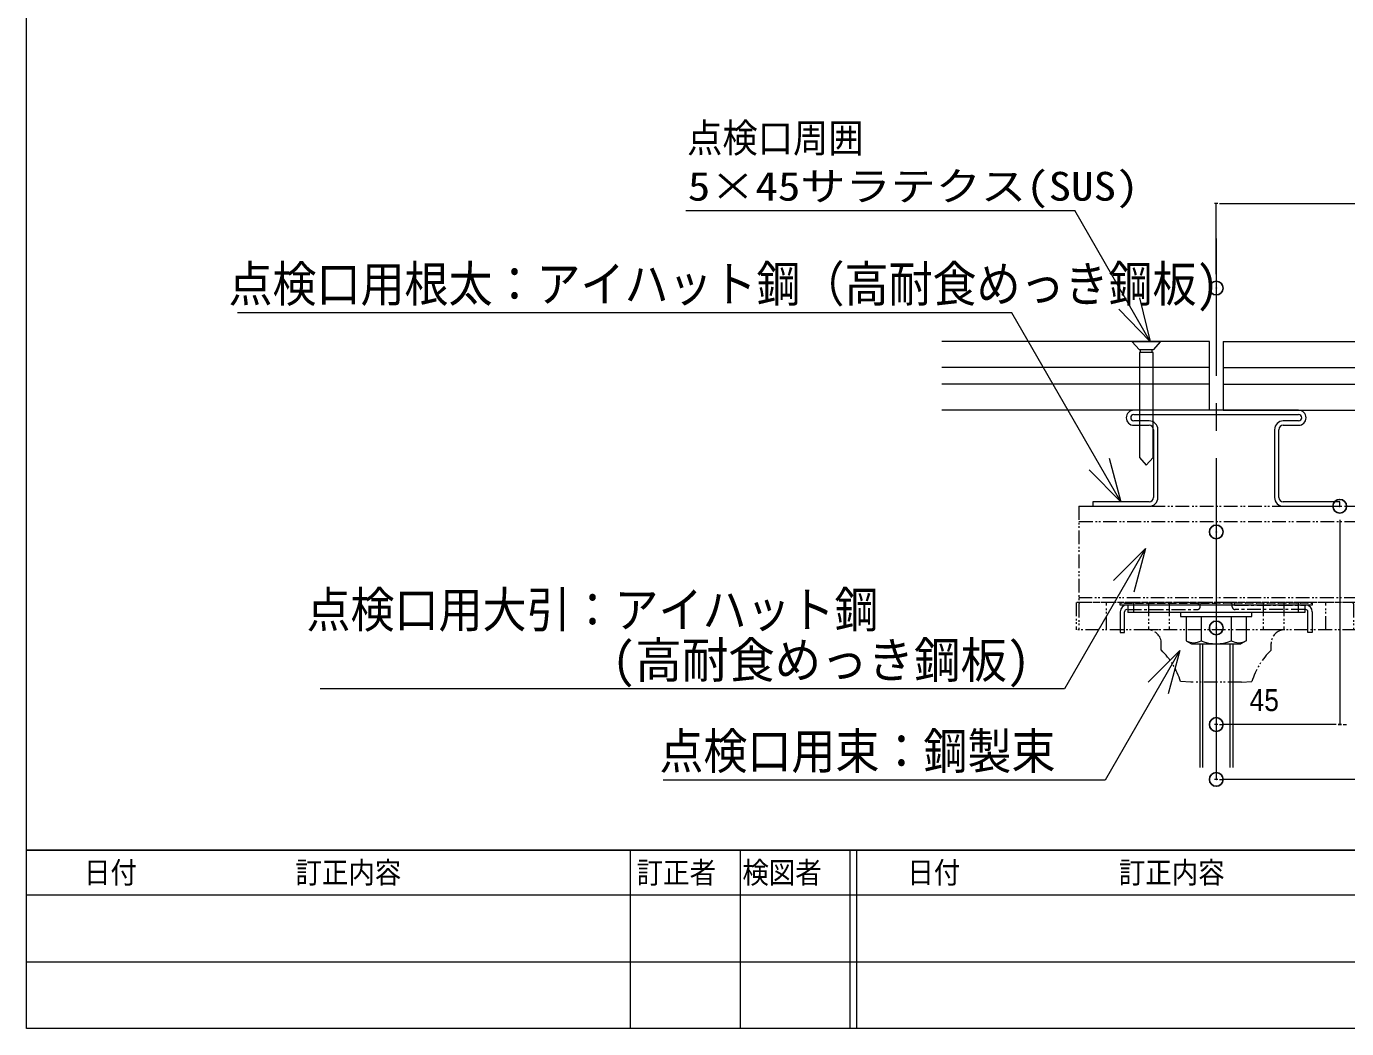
# Model space of a CAD drawing. Units: millimetres, scale not verified. Extents: x -829 to 829, y -160 to 161.
# Drawn here: x -828.7 to -732.5, y -160.5 to -87.5 of the extents above; entities that cross this region are included whole.
import ezdxf
from ezdxf.enums import TextEntityAlignment as Align

# ---------------------------------------------------------------- set-up
doc = ezdxf.new("R2010")
doc.units = ezdxf.units.MM
doc.header["$LTSCALE"] = 2
doc.header["$PDMODE"] = 32
doc.header["$PDSIZE"] = 1
doc.linetypes.add('CHAIN1', pattern=[8, 5, -1, 1, -1])
doc.linetypes.add('DOUBLE_CHAIN1', pattern=[8.8, 5, -1, 0.6, -0.6, 0.6, -1])
for name, color, linetype, lineweight in [('0-0_一般', 4, 'Continuous', 9), ('0-1_根太', 4, 'Continuous', 9), ('0-2_デッキ', 4, 'Continuous', 9), ('0-3_束', 4, 'Continuous', 9), ('0-4_寸法', 7, 'Continuous', 9), ('0-5_0', 7, 'Continuous', 9), ('0-7_文字', 4, 'Continuous', 9)]:
    doc.layers.add(name, color=color, linetype=linetype, lineweight=lineweight)
doc.layers.add('0-6_Defpoints', color=7, linetype='Continuous')
doc.styles.add('Osaka', font='')
doc.styles.add('ＭＳ ゴシック', font='')
doc.styles.get('Osaka').set_extended_font_data('Osaka')
doc.styles.get('ＭＳ ゴシック').set_extended_font_data('MS Gothic')

# ---------------------------------------------------------------- blocks, each defined once
blk = doc.blocks.new('グループ-153-1')
at = {"layer": '0-1_根太', "color": 7, "linetype": 'DOUBLE_CHAIN1'}
for p, q in [((-6232.98, -1049.49), (-6232.98, -1119.49)), ((-6232.98, -1060.49), (-4832.98, -1060.49)), ((-4832.98, -1116.29), (-6232.98, -1116.29)), ((-4832.98, -1116.29), (-6232.98, -1116.29)), ((-4832.98, -1119.49), (-6232.98, -1119.49))]:
    blk.add_line(p, q, dxfattribs=at)
blk.add_lwpolyline([(-6232.98, -1049.49), (-4832.98, -1049.49), (-4832.98, -1119.49)], dxfattribs=at)
blk = doc.blocks.new('グループ-154-1')
at = {"layer": '0-3_束', "linetype": 'DOUBLE_CHAIN1'}
for p, q in [((-6030.98, -1119.49), (-6234.98, -1119.49)), ((-6234.98, -1119.49), (-6234.98, -1139.49)), ((-6232.98, -1120.49), (-6232.98, -1139.49)), ((-6212.98, -1139.49), (-6212.98, -1119.49)), ((-6182.3, -1119.49), (-6182.3, -1139.49)), ((-6167.3, -1119.49), (-6167.3, -1139.49)), ((-6098.65, -1119.49), (-6098.65, -1139.49)), ((-6083.65, -1119.49), (-6083.65, -1139.49)), ((-6052.98, -1139.49), (-6052.98, -1119.49)), ((-6032.98, -1120.49), (-6032.98, -1139.49)), ((-6030.98, -1119.49), (-6030.98, -1139.49)), ((-6182.98, -1139.49), (-6234.98, -1139.49)), ((-6174.98, -1139.49), (-6182.98, -1139.49)), ((-6090.98, -1139.49), (-6174.98, -1139.49)), ((-6172.98, -1154.34), (-6172.98, -1149.49)), ((-6092.98, -1154.34), (-6092.98, -1149.49)), ((-6151.49, -1177.52), (-6158.98, -1177.26)), ((-6114.46, -1177.52), (-6151.49, -1177.52)), ((-6144.98, -1177.52), (-6144.98, -1218.09)), ((-6142.98, -1177.52), (-6142.98, -1218.09)), ((-6122.98, -1177.52), (-6122.98, -1218.09)), ((-6120.98, -1177.52), (-6120.98, -1218.09)), ((-6114.46, -1177.52), (-6106.97, -1177.26))]:
    blk.add_line(p, q, dxfattribs=at)
blk.add_lwpolyline([(-6030.98, -1139.49), (-6082.98, -1139.49), (-6090.98, -1139.49)], dxfattribs=at)
for centre, radius, start, end in [((-6231.98, -1120.49), 1, 90, 180), ((-6033.98, -1120.49), 1, 0, 90), ((-6182.98, -1149.49), 10, 0, 90), ((-6082.98, -1149.49), 10, 90, 180), ((-6209.88, -1192.61), 53.17, 16.78215, 46.04048), ((-6056.07, -1192.61), 53.17, 133.95952, 163.21785)]:
    blk.add_arc(centre, radius, start, end, dxfattribs=at)
blk = doc.blocks.new('グループ-235-1')
at = {"layer": '0-2_デッキ', "color": 1}
for p, q in [((-6127.98, -929.49), (-6127.98, -979.49)), ((-6127.98, -979.49), (-4937.98, -979.49))]:
    blk.add_line(p, q, dxfattribs=at)
at = {"layer": '0-2_デッキ'}
for p, q in [((-6127.98, -948.49), (-4937.98, -948.49)), ((-6127.98, -960.49), (-4937.98, -960.49))]:
    blk.add_line(p, q, dxfattribs=at)
at = {"layer": '0-2_デッキ', "color": 1}
blk.add_lwpolyline([(-6127.98, -929.49), (-4937.98, -929.49), (-4937.98, -979.49)], dxfattribs=at)
blk = doc.blocks.new('グループ-237-1')
at = {"layer": '0-2_デッキ', "color": 1}
for p, q in [((-6137.98, -929.49), (-6332.98, -929.49)), ((-6137.98, -979.49), (-6137.98, -929.49)), ((-6137.98, -979.49), (-6332.98, -979.49))]:
    blk.add_line(p, q, dxfattribs=at)
at = {"layer": '0-2_デッキ'}
for p, q in [((-6137.98, -948.49), (-6332.98, -948.49)), ((-6137.98, -960.49), (-6332.98, -960.49))]:
    blk.add_line(p, q, dxfattribs=at)
blk = doc.blocks.new('_DOT')
at = {"layer": '0-5_0'}
for p, q in [((-1, 0), (-2, 0)), ((-0.5, 0), (0.5, 0))]:
    blk.add_line(p, q, dxfattribs=at)
blk = doc.blocks.new('グループ-257-1')
at = {"layer": '0-0_一般'}
for p, q in [((-6188.28, -935.55), (-6188.28, -937.35)), ((-6179.67, -937.35), (-6179.67, -935.55))]:
    blk.add_line(p, q, dxfattribs=at)
for points in [[(-6188.98, -935.55), (-6194.38, -929.48), (-6173.58, -929.48), (-6178.98, -935.55)], [(-6188.98, -937.35), (-6188.98, -1013.85), (-6183.98, -1019.48), (-6178.98, -1013.85), (-6178.98, -937.35)]]:
    blk.add_lwpolyline(points, close=True, dxfattribs=at)
blk = doc.blocks.new('グループ-320-1')
at = {"layer": '0-3_束'}
for p, q in [((-6144.98, -1149.69), (-6144.98, -1239.69)), ((-6142.98, -1149.69), (-6142.98, -1239.69)), ((-6122.98, -1149.69), (-6122.98, -1239.69)), ((-6120.98, -1149.69), (-6120.98, -1239.69))]:
    blk.add_line(p, q, dxfattribs=at)
blk = doc.blocks.new('グループ-321-1')
at = {"layer": '0-3_束'}
for p, q in [((-6158.98, -1126.99), (-6158.98, -1129.69)), ((-6158.98, -1129.69), (-6106.98, -1129.69)), ((-6154.92, -1129.69), (-6154.92, -1147.41)), ((-6154.92, -1129.69), (-6111.04, -1129.69)), ((-6143.95, -1129.69), (-6143.95, -1147.41)), ((-6122.01, -1129.69), (-6122.01, -1147.41)), ((-6111.04, -1129.69), (-6111.04, -1147.41)), ((-6106.98, -1129.69), (-6106.98, -1126.99)), ((-6154.92, -1147.41), (-6150.98, -1149.69)), ((-6150.98, -1149.69), (-6114.98, -1149.69)), ((-6111.04, -1147.41), (-6114.98, -1149.69))]:
    blk.add_line(p, q, dxfattribs=at)
for centre, radius, start, end in [((-6149.43, -1137.91), 10.97, 240.00001, 299.99999), ((-6132.98, -1122.1), 27.59, 246.57346, 293.42654), ((-6116.52, -1137.91), 10.97, 240.00001, 299.99999)]:
    blk.add_arc(centre, radius, start, end, dxfattribs=at)
blk = doc.blocks.new('グループ-322-1')
at = {"layer": '0-3_束'}
for p, q in [((-6202.98, -1121.49), (-6202.98, -1120.09)), ((-6202.38, -1120.09), (-6202.98, -1120.09)), ((-6202.28, -1120.09), (-6202.98, -1120.09)), ((-6062.98, -1121.49), (-6202.98, -1121.49)), ((-6201.68, -1119.49), (-6200.28, -1119.49)), ((-6199.68, -1120.09), (-6194.28, -1120.09)), ((-6197.48, -1121.49), (-6197.48, -1126.99)), ((-6193.68, -1119.49), (-6192.28, -1119.49)), ((-6192.98, -1126.99), (-6192.98, -1119.49)), ((-6191.68, -1120.09), (-6186.28, -1120.09)), ((-6185.68, -1119.49), (-6184.28, -1119.49)), ((-6183.68, -1120.09), (-6178.28, -1120.09)), ((-6177.68, -1119.49), (-6176.28, -1119.49)), ((-6175.68, -1120.09), (-6170.28, -1120.09)), ((-6169.68, -1119.49), (-6168.28, -1119.49)), ((-6167.68, -1120.09), (-6162.28, -1120.09)), ((-6161.68, -1119.49), (-6160.28, -1119.49)), ((-6159.68, -1120.09), (-6154.28, -1120.09)), ((-6153.68, -1119.49), (-6152.28, -1119.49)), ((-6151.68, -1120.09), (-6146.28, -1120.09)), ((-6145.68, -1119.49), (-6144.28, -1119.49)), ((-6143.68, -1120.09), (-6138.28, -1120.09)), ((-6137.68, -1119.49), (-6136.28, -1119.49)), ((-6135.68, -1120.09), (-6132.98, -1120.09)), ((-6130.28, -1120.09), (-6132.98, -1120.09)), ((-6128.28, -1119.49), (-6129.68, -1119.49)), ((-6122.28, -1120.09), (-6127.68, -1120.09)), ((-6120.28, -1119.49), (-6121.68, -1119.49)), ((-6114.28, -1120.09), (-6119.68, -1120.09)), ((-6112.28, -1119.49), (-6113.68, -1119.49)), ((-6106.28, -1120.09), (-6111.68, -1120.09)), ((-6104.28, -1119.49), (-6105.68, -1119.49)), ((-6098.28, -1120.09), (-6103.68, -1120.09)), ((-6096.28, -1119.49), (-6097.68, -1119.49)), ((-6090.28, -1120.09), (-6095.68, -1120.09)), ((-6088.28, -1119.49), (-6089.68, -1119.49)), ((-6082.28, -1120.09), (-6087.68, -1120.09)), ((-6080.28, -1119.49), (-6081.68, -1119.49)), ((-6074.28, -1120.09), (-6079.68, -1120.09)), ((-6072.28, -1119.49), (-6073.68, -1119.49)), ((-6072.98, -1126.99), (-6072.98, -1119.49)), ((-6066.28, -1120.09), (-6071.68, -1120.09)), ((-6068.47, -1121.49), (-6068.47, -1126.99)), ((-6064.28, -1119.49), (-6065.68, -1119.49)), ((-6063.68, -1120.09), (-6062.98, -1120.09)), ((-6062.98, -1120.09), (-6062.98, -1121.49)), ((-6068.47, -1126.99), (-6197.48, -1126.99))]:
    blk.add_line(p, q, dxfattribs=at)
for centre, start, end in [((-6202.28, -1119.79), 270, 0), ((-6201.68, -1119.79), 90, 180), ((-6200.28, -1119.79), 0, 90), ((-6199.68, -1119.79), 180, 270), ((-6194.28, -1119.79), 270, 0), ((-6193.68, -1119.79), 90, 180), ((-6192.28, -1119.79), 0, 90), ((-6191.68, -1119.79), 180, 270), ((-6186.28, -1119.79), 270, 0), ((-6185.68, -1119.79), 90, 180), ((-6184.28, -1119.79), 0, 90), ((-6183.68, -1119.79), 180, 270), ((-6178.28, -1119.79), 270, 0), ((-6177.68, -1119.79), 90, 180), ((-6176.28, -1119.79), 0, 90), ((-6175.68, -1119.79), 180, 270), ((-6170.28, -1119.79), 270, 0), ((-6169.68, -1119.79), 90, 180), ((-6168.28, -1119.79), 0, 90), ((-6167.68, -1119.79), 180, 270), ((-6162.28, -1119.79), 270, 0), ((-6161.68, -1119.79), 90, 180), ((-6160.28, -1119.79), 0, 90), ((-6159.68, -1119.79), 180, 270), ((-6154.28, -1119.79), 270, 0), ((-6153.68, -1119.79), 90, 180), ((-6152.28, -1119.79), 0, 90), ((-6151.68, -1119.79), 180, 270), ((-6146.28, -1119.79), 270, 0), ((-6145.68, -1119.79), 90, 180), ((-6144.28, -1119.79), 0, 90), ((-6143.68, -1119.79), 180, 270), ((-6138.28, -1119.79), 270, 0), ((-6137.68, -1119.79), 90, 180), ((-6136.28, -1119.79), 0, 90), ((-6135.68, -1119.79), 180, 270), ((-6130.28, -1119.79), 270, 0), ((-6129.68, -1119.79), 90, 180), ((-6128.28, -1119.79), 0, 90), ((-6127.68, -1119.79), 180, 270), ((-6122.28, -1119.79), 270, 0), ((-6121.68, -1119.79), 90, 180), ((-6120.28, -1119.79), 0, 90), ((-6119.68, -1119.79), 180, 270), ((-6114.28, -1119.79), 270, 0), ((-6113.68, -1119.79), 90, 180), ((-6112.28, -1119.79), 0, 90), ((-6111.68, -1119.79), 180, 270), ((-6106.28, -1119.79), 270, 0), ((-6105.68, -1119.79), 90, 180), ((-6104.28, -1119.79), 0, 90), ((-6103.68, -1119.79), 180, 270), ((-6098.28, -1119.79), 270, 0), ((-6097.68, -1119.79), 90, 180), ((-6096.28, -1119.79), 0, 90), ((-6095.68, -1119.79), 180, 270), ((-6090.28, -1119.79), 270, 0), ((-6089.68, -1119.79), 90, 180), ((-6088.28, -1119.79), 0, 90), ((-6087.68, -1119.79), 180, 270), ((-6082.28, -1119.79), 270, 0), ((-6081.68, -1119.79), 90, 180), ((-6080.28, -1119.79), 0, 90), ((-6079.68, -1119.79), 180, 270), ((-6074.28, -1119.79), 270, 0), ((-6073.68, -1119.79), 90, 180), ((-6072.28, -1119.79), 0, 90), ((-6071.68, -1119.79), 180, 270), ((-6066.28, -1119.79), 270, 0), ((-6065.68, -1119.79), 90, 180), ((-6064.28, -1119.79), 0, 90), ((-6063.68, -1119.79), 180, 270)]:
    blk.add_arc(centre, 0.3, start, end, dxfattribs=at)
blk = doc.blocks.new('グループ-323-1')
at = {"layer": '0-3_束', "color": 3, "linetype": 'CHAIN1'}
for p, q in [((-6121.28, -1122.69), (-6121.28, -1119.49)), ((-6119.78, -1119.49), (-6119.78, -1121.19)), ((-6119.48, -1121.49), (-6067.78, -1121.49)), ((-6068.47, -1124.69), (-6119.28, -1124.69))]:
    blk.add_line(p, q, dxfattribs=at)
at = {"layer": '0-3_束'}
for p, q in [((-6066.18, -1141.49), (-6066.18, -1126.29)), ((-6062.98, -1126.29), (-6062.98, -1141.49)), ((-6062.98, -1141.49), (-6066.18, -1141.49))]:
    blk.add_line(p, q, dxfattribs=at)
at = {"layer": '0-3_束', "color": 3, "linetype": 'CHAIN1'}
for centre, radius in [((-6119.28, -1122.69), 2), ((-6119.48, -1121.19), 0.3)]:
    blk.add_arc(centre, radius, 180, 270, dxfattribs=at)
at = {"layer": '0-3_束'}
for radius in [4.8, 1.6]:
    blk.add_arc((-6067.78, -1126.29), radius, 360, 90, dxfattribs=at)
blk = doc.blocks.new('グループ-324-1')
at = {"layer": '0-3_束', "color": 3, "linetype": 'CHAIN1'}
for p, q in [((-6146.48, -1121.49), (-6198.18, -1121.49)), ((-6197.48, -1124.69), (-6146.68, -1124.69)), ((-6146.18, -1119.49), (-6146.18, -1121.19)), ((-6144.68, -1122.69), (-6144.68, -1119.49))]:
    blk.add_line(p, q, dxfattribs=at)
at = {"layer": '0-3_束'}
for p, q in [((-6202.98, -1126.29), (-6202.98, -1141.49)), ((-6199.78, -1141.49), (-6199.78, -1126.29)), ((-6202.98, -1141.49), (-6199.78, -1141.49))]:
    blk.add_line(p, q, dxfattribs=at)
for radius in [4.8, 1.6]:
    blk.add_arc((-6198.18, -1126.29), radius, 90, 180, dxfattribs=at)
at = {"layer": '0-3_束', "color": 3, "linetype": 'CHAIN1'}
for centre, radius in [((-6146.68, -1122.69), 2), ((-6146.48, -1121.19), 0.3)]:
    blk.add_arc(centre, radius, 270, 0, dxfattribs=at)
blk = doc.blocks.new('グループ-325-1')
at = {"layer": '0-3_束'}
blk.add_line((-6067.78, -1124.69), (-6068.47, -1124.69), dxfattribs=at)
for name in ['グループ-322-1', 'グループ-324-1', 'グループ-323-1', 'グループ-321-1', 'グループ-320-1']:
    blk.add_blockref(name, (0, 0), dxfattribs=at)
blk = doc.blocks.new('グループ-326-1')
at = {"layer": '0-3_束'}
blk.add_blockref('グループ-325-1', (0, 0), dxfattribs=at)

msp = doc.modelspace()

# ---------------------------------------------------------------- linework, layer by layer
at = {"layer": '0-0_一般', "color": 7, "linetype": 'CHAIN1'}
msp.add_line((-742.026, -102.949), (-742.026, -132.949), dxfattribs=at)
at = {"layer": '0-0_一般', "color": 7}
for p, q in [((-784.728, -147.5), (-784.728, -160.5)), ((-776.728, -147.5), (-776.728, -160.5)), ((-768.728, -147.5), (-768.728, -160.5)), ((-768.228, -147.5), (-768.228, -160.5)), ((-828.728, -150.75), (-708.728, -150.75)), ((-828.728, -155.625), (-708.728, -155.625))]:
    msp.add_line(p, q, dxfattribs=at)
at = {"layer": '0-0_一般', "color": 5}
for points in [[(-828.728, 112.5), (-428.728, 112.5), (-428.728, -147.5), (-828.728, -147.5)], [(-828.728, -147.5), (-428.728, -147.5), (-428.728, -160.5), (-828.728, -160.5)]]:
    msp.add_lwpolyline(points, close=True, dxfattribs=at)
at = {"layer": '0-1_根太'}
for p, q in [((-746.916, -116.229), (-748.026, -116.229)), ((-737.876, -115.769), (-736.026, -115.769)), ((-736.026, -116.229), (-737.136, -116.229)), ((-748.026, -116.549), (-746.916, -116.549)), ((-737.136, -116.549), (-736.026, -116.549))]:
    msp.add_line(p, q, dxfattribs=at)
for points in [[(-736.026, -115.449), (-737.876, -115.449), (-746.176, -115.449), (-748.026, -115.449)], [(-748.026, -115.769), (-746.176, -115.769), (-737.876, -115.769)], [(-746.596, -116.869), (-746.596, -116.969), (-746.596, -121.809)], [(-746.276, -121.809), (-746.276, -116.969), (-746.276, -116.869)], [(-737.776, -116.869), (-737.776, -116.969), (-737.776, -121.809)], [(-737.456, -121.809), (-737.456, -116.969), (-737.456, -116.869)], [(-746.916, -122.129), (-751.026, -122.129), (-751.026, -122.449), (-746.916, -122.449)], [(-737.136, -122.449), (-733.026, -122.449), (-733.026, -122.129), (-737.136, -122.129)]]:
    msp.add_lwpolyline(points, dxfattribs=at)
for centre, radius, start, end in [((-748.026, -115.999), 0.55, 90, 270), ((-748.026, -115.999), 0.23, 90, 270), ((-746.916, -116.869), 0.64, 0, 90), ((-737.136, -116.869), 0.64, 90, 180), ((-736.026, -115.999), 0.55, 270, 90), ((-736.026, -115.999), 0.23, 270, 90), ((-746.916, -116.869), 0.32, 0, 90), ((-737.136, -116.869), 0.32, 90, 180), ((-746.916, -121.809), 0.32, 270, 0), ((-746.916, -121.809), 0.64, 270, 0), ((-737.136, -121.809), 0.64, 180, 270), ((-737.136, -121.809), 0.32, 180, 270)]:
    msp.add_arc(centre, radius, start, end, dxfattribs=at)
at = {"layer": '0-4_寸法'}
for p, q in [((-742.026, -105.549), (-742.026, -100.392)), ((-741.525, -100.392), (-622.526, -100.392)), ((-733.026, -123.449), (-733.026, -138.349)), ((-733.026, -123.449), (-733.026, -138.349)), ((-733.026, -123.449), (-733.026, -138.349)), ((-742.026, -125.315), (-742.026, -138.349)), ((-742.026, -125.315), (-742.026, -138.349)), ((-742.026, -132.315), (-742.026, -142.349)), ((-733.526, -138.349), (-741.525, -138.349)), ((-733.526, -138.349), (-741.525, -138.349)), ((-622.526, -142.349), (-741.525, -142.349))]:
    msp.add_line(p, q, dxfattribs=at)
at = {"layer": '0-6_Defpoints'}
for p in [(-742.026, -106.549), (-733.026, -122.449), (-742.026, -124.315), (-742.026, -131.315), (-742.026, -138.349), (-742.026, -142.349)]:
    msp.add_point(p, dxfattribs=at)
at = {"layer": '0-7_文字', "color": 7}
for p, q in [((-780.668, -100.902), (-752.34, -100.902)), ((-746.828, -110.449), (-752.34, -100.902)), ((-756.927, -108.349), (-813.346, -108.349)), ((-748.971, -122.129), (-756.927, -108.349)), ((-747.186, -125.53), (-753.086, -135.749)), ((-744.669, -132.949), (-750.126, -142.401)), ((-753.086, -135.749), (-807.326, -135.749)), ((-750.126, -142.401), (-782.318, -142.401))]:
    msp.add_line(p, q, dxfattribs=at)
for points in [[(-747.623, -107.259), (-746.828, -110.449), (-749.111, -108.084)], [(-749.821, -118.954), (-748.971, -122.129), (-751.295, -119.805)], [(-749.51, -127.855), (-747.186, -125.53), (-748.037, -128.705)], [(-746.993, -135.273), (-744.669, -132.949), (-745.52, -136.124)]]:
    msp.add_lwpolyline(points, dxfattribs=at)

# ---------------------------------------------------------------- block references
at = {"layer": '0-0_一般', "xscale": 0.1, "yscale": 0.1}
msp.add_blockref('グループ-257-1', (-128.728, -17.5), dxfattribs=at)
at = {"layer": '0-1_根太', "xscale": 0.1, "yscale": 0.1}
msp.add_blockref('グループ-153-1', (-128.728, -17.5), dxfattribs=at)
at = {"layer": '0-2_デッキ', "xscale": 0.1, "yscale": 0.1}
for name in ['グループ-237-1', 'グループ-235-1']:
    msp.add_blockref(name, (-128.728, -17.5), dxfattribs=at)
at = {"layer": '0-3_束', "xscale": 0.1, "yscale": 0.1}
for name in ['グループ-154-1', 'グループ-326-1']:
    msp.add_blockref(name, (-128.728, -17.5), dxfattribs=at)
at = {"layer": '0-4_寸法', "xscale": 0.2503723, "yscale": 0.2503723, "rotation": 180}
for p in [(-742.026, -100.392), (-742.026, -138.349), (-742.026, -138.349), (-733.026, -138.349), (-742.026, -142.349)]:
    msp.add_blockref('_DOT', p, dxfattribs=at)
at = {"layer": '0-4_寸法', "xscale": 0.2503723, "yscale": 0.2503723}
msp.add_blockref('_DOT', (-733.026, -138.349), dxfattribs=at)
msp.add_blockref('_DOT', (-733.026, -138.349), dxfattribs=at)

# ---------------------------------------------------------------- texts
at = {"layer": '0-0_一般', "color": 7, "style": 'ＭＳ ゴシック', "width": 0.9}
for s, p in [('日付\u3000\u3000\u3000\u3000\u3000\u3000訂正内容', (-824.531, -150.384)), ('訂正者\u3000検図者', (-784.258, -150.393)), ('日付\u3000\u3000\u3000\u3000\u3000\u3000訂正内容', (-764.531, -150.384))]:
    msp.add_text(s, height=1.569, dxfattribs=at).set_placement(p, align=Align.BOTTOM_LEFT)
at = {"layer": '0-4_寸法', "style": 'Osaka', "width": 0.9}
msp.add_text('45', height=1.598, dxfattribs=at).set_placement((-739.594, -137.849), align=Align.BOTTOM_LEFT)
msp.add_text('45', height=1.598, dxfattribs=at).set_placement((-739.594, -137.849), align=Align.BOTTOM_LEFT)
at = {"layer": '0-7_文字', "style": 'ＭＳ ゴシック'}
for s, width, p in [('点検口周囲', 0.9, (-780.586, -97.297)), ('5×45サラテクス(SUS)', 1.15, (-780.531, -100.815))]:
    msp.add_text(s, height=2.097, dxfattribs=dict(at, width=width)).set_placement(p, align=Align.BOTTOM_LEFT)
at = {"layer": '0-7_文字', "color": 7, "style": 'ＭＳ ゴシック'}
for s, width, p in [('点検口用根太：アイハット鋼（高耐食めっき鋼板)', 0.9, (-814.003, -108.341)), ('点検口用大引：アイハット鋼', 0.9, (-808.318, -132.07)), ('\u3000\u3000\u3000\u3000\u3000\u3000 (高耐食めっき鋼板)', 0.95, (-808.036, -135.741)), ('点検口用束：鋼製束', 0.9, (-782.601, -142.371))]:
    msp.add_text(s, height=2.612, dxfattribs=dict(at, width=width)).set_placement(p, align=Align.BOTTOM_LEFT)

doc.saveas('drawing.dxf')
